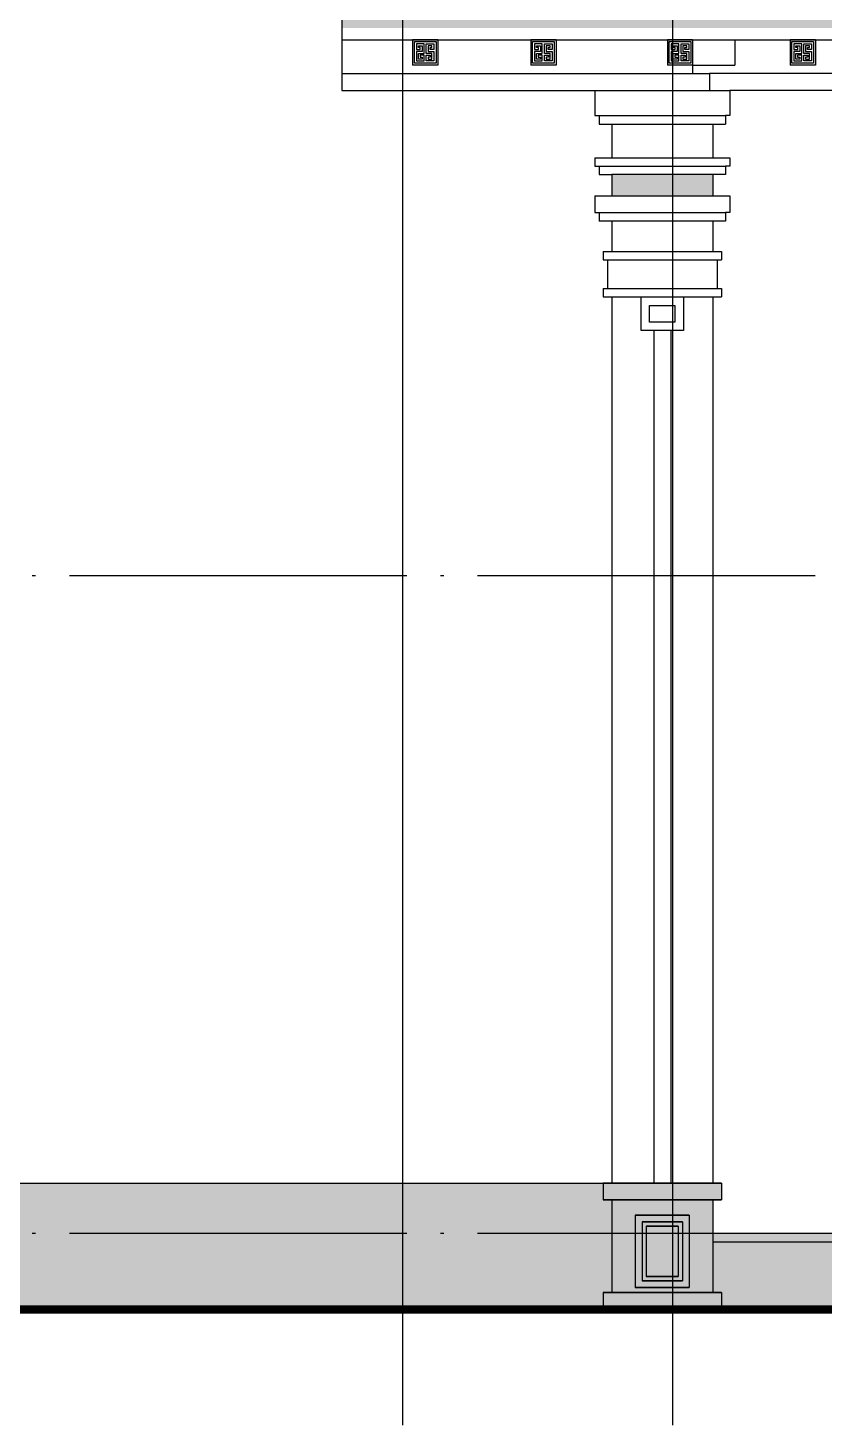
# Model space of a CAD drawing. Extents: x 44111 to 90315, y 4379 to 151689.
# Drawn here: x 69173 to 73891, y 47821 to 56106 of the extents above; entities that cross this region are included whole.
import ezdxf

# ---------------------------------------------------------------- set-up
doc = ezdxf.new("R2010")
doc.units = 0
doc.header["$LTSCALE"] = 1000
doc.header["$MEASUREMENT"] = 0
doc.linetypes.add('DOTE', pattern=[2.42, 2, -0.2, 0.02, -0.2])
for name, color, linetype in [('A-DETA-FINISH', 242, 'Continuous'), ('A-DOTE', 1, 'DOTE'), ('A-立面外墙材料填充', 8, 'Continuous'), ('A-立面看线', 50, 'Continuous'), ('DOTE', 1, 'Continuous'), ('J-LM-外墙材料分色', 249, 'Continuous'), ('J-LM-门窗洞', 35, 'Continuous')]:
    doc.layers.add(name, color=color, linetype=linetype)
pattern_1 = [(41.9872125, (-591259.077, 755447.22), (299.9999956, 225.0000049), [4.804866, -1004.216925]), (68.1985905, (-591330.505, 755439.72), (149.9999999, 450.0000002), [17.30946, -1194.35262]), (60.945396, (-591334.077, 755431.15), (149.99998994, 225.0000064), [7.35402, -1536.99045]), (90, (-591330.5, 755437.58), (150, -9e-15), [2.142857, -222.85713]), (71.565051, (-591260.505, 755442.936), (3e-07, 225.0000005), [4.51754, -469.824105]), (171.469234, (-591260.505, 755442.936), (-149.9999995, 1.4e-06), [7.222767, -1509.5583]), (79.215702, (-591270.505, 755429.007), (150.00000075, 900.0000004), [15.269685, -1588.04715]), (62.1329961, (-591383.3624, 755497.5784), (599.99999271, 1125.0000044), [35.147284, -7345.78245]), (0, (-591381.2, 755530.57), (0, 225), [0, -150]), (64.9831065, (-591284.077, 755571.507), (300.00000076, 674.99999954), [23.647065, -2459.2947]), (81.4391104, (-591226.2196, 755482.5784), (299.999999483, 2024.99998723), [33.588522, -7020.0009]), (82.8749836, (-591309.077, 755502.936), (149.99999099, 1125.00000113), [17.276266, -3610.7397]), (76.75948, (-591324.077, 755455.793), (150.00000146, 674.99999948), [37.42339, -3892.0326]), (0, (-591347.46, 755455.9), (0, 225), [0, -150]), (0, (-591345.05, 755453.5), (0, 225), [0, -150]), (0, (-591328.18, 755465.54), (0, 225), [0, -150]), (0, (-591333, 755492.03), (0, 225), [0, -150]), (59.0362434, (-591315.505, 755492.221), (149.99998805, 225.00000645), [12.494896, -2611.4334]), (0, (-591309.1, 755502.52), (0, 225), [0, -150]), (0, (-591328.18, 755494.44), (0, 225), [0, -150]), (0, (-591320.95, 755508.9), (0, 225), [0, -150]), (0, (-591328.18, 755487.21), (0, 225), [0, -150]), (50.194429, (-591241.22, 755471.864), (150.0000001, 225.0000001), [5.57875, -1165.9587]), (90, (-591241.22, 755465.44), (150, -9e-15), [6.42857, -218.57142]), (43.6677801, (-591249.077, 755457.936), (450.00000034, 449.99999912), [10.862076, -2270.1738]), (90, (-591249.08, 755455.8), (150, -9e-15), [2.142857, -222.85713]), (39.805571, (-591255.505, 755450.436), (299.99999284, 225.00000885), [8.368125, -1748.93805]), (0, (-591277.57, 755465.54), (0, 225), [0, -150]), (0, (-591240.9, 755472.33), (0, 225), [0, -150]), (0, (-591240.9, 755472.33), (0, 225), [0, -150]), (29.3577535, (-591237.648, 755476.15), (449.9999991, 225.0000013), [13.112542, -1363.704435]), (0, (-591241.41, 755487.21), (0, 225), [0, -150]), (146.309932, (-591284.077, 755571.507), (-300.00000184, 224.9999961), [15.452362, -1607.0457]), (8.1301023, (-591300.505, 755541.507), (1499.99998944, 224.99999867), [15.152287, -3166.8282]), (47.8624052, (-591334.077, 755537.221), (600.000000265, 674.999999374), [20.22829, -4227.71235]), (14.6208739, (-591366.934, 755528.65), (899.99999752, 225.00000939), [33.956755, -3531.5025]), (0, (-591354.7, 755542.6), (0, 225), [0, -150]), (18.4349488, (-591306.934, 755520.078), (600.00000006, 224.9999993), [6.77631, -1416.248625]), (16.699244, (-591300.505, 755522.22), (149.999997, 1.24e-05), [3.72868, -779.294295]), (101.093723, (-591296.934, 755523.293), (-300.00000262, 1574.99998526), [18.561123, -3879.2748]), (0, (-591316.13, 755532.98), (0, 225), [0, -150]), (0, (-591300.58, 755541.93), (0, 225), [0, -150]), (0, (-591320.95, 755516.12), (0, 225), [0, -150]), (0, (-591340.23, 755564.29), (0, 225), [0, -150]), (0, (-591347.46, 755554.65), (0, 225), [0, -150]), (44.1449026, (-591309.077, 755568.293), (450.00000077, 449.99999998), [16.92194, -3536.6853]), (54.5829447, (-591320.505, 755552.221), (150.00000042, 224.999999113), [19.720626, -4121.6106]), (0, (-591308.87, 755568.44), (0, 225), [0, -150]), (0, (-591330.6, 755557.06), (0, 225), [0, -150]), (0, (-591308.87, 755568.44), (0, 225), [0, -150]), (0, (-591320.48, 755551.87), (0, 225), [0, -150]), (75.0685828, (-591285.505, 755543.65), (150, 675.0000002), [5.544348, -1158.76875]), (90, (-591284.08, 755549), (150, -9e-15), [22.5, -202.5]), (50.194429, (-591257.648, 755643.293), (150.0000001, 225.0000001), [5.57875, -1165.9587]), (0, (-591299.26, 755595.6), (0, 225), [0, -150]), (0, (-591294.44, 755593.2), (0, 225), [0, -150]), (0, (-591313.72, 755598), (0, 225), [0, -150]), (0, (-591289.62, 755624.5), (0, 225), [0, -150]), (53.1301023, (-591274.077, 755611.15), (150.00000021, 224.99999986), [10.714286, -2239.28565]), (90, (-591274.08, 755592.94), (150, -9e-15), [18.214285, -206.78571]), (0, (-591274.05, 755593.3), (0, 225), [0, -150]), (23.1985905, (-591262.648, 755641.15), (450.0000003, 225.0000001), [5.43984, -1136.926125]), (66.037511, (-591264.077, 755637.936), (150, 449.9999997), [3.51745, -735.14688]), (66.037511, (-591265.505, 755634.72), (150, 449.9999997), [3.51745, -735.14688]), (81.8698976, (-591267.648, 755619.721), (150.00000065, 1125.00000011), [15.152287, -3166.8282]), (90, (-591254.08, 755647.58), (150, -9e-15), [5.357144, -219.642855]), (0, (-591270.55, 755655.08), (0, 225), [0, -150])]

msp = doc.modelspace()

# ---------------------------------------------------------------- hatches: boundary and pattern name
at = {"layer": 'J-LM-外墙材料分色'}
h = msp.add_hatch(dxfattribs=at)
h.set_pattern_fill('大理石', color=159, scale=50)
h.set_pattern_definition(pattern_1)
h.paths.add_polyline_path([(73232.4, 55236), (72992.4, 55236), (72992.4, 55111), (73232.4, 55111)])
h.paths.add_polyline_path([(72992.4, 55236), (72632.4, 55236), (72632.4, 55111), (72992.4, 55111)])
h.paths.add_polyline_path([(76119.8, 55161), (75792.4, 55161), (75792.4, 54986), (76119.8, 54986)])
h.paths.add_polyline_path([(75792.4, 55161), (75469.8, 55161), (75469.8, 54986), (75792.4, 54986)])
h.paths.add_polyline_path([(75792.4, 56306), (74092.4, 56306), (74092.4, 56106), (75792.4, 56106)])
h.paths.add_polyline_path([(76712.4, 56306), (75792.4, 56306), (75792.4, 56106), (76562.4, 56106), (76712.4, 56106)])
h.paths.add_polyline_path([(74092.4, 56306), (72992.4, 56306), (72992.4, 56106), (74092.4, 56106)])
h.paths.add_polyline_path([(72992.4, 56306), (71392.4, 56306), (71392.4, 56106), (72992.4, 56106)])
h.paths.add_polyline_path([(71392.4, 56306), (71032.4, 56306), (71032.4, 56106), (71392.4, 56106)])
h = msp.add_hatch(dxfattribs=at)
h.set_pattern_fill('大理石', color=159, scale=50)
h.set_pattern_definition(pattern_1)
h.paths.add_polyline_path([(59902.4, 48506), (59902.4, 48606), (59952.4, 48606), (59952.4, 49156), (59902.4, 49156), (59902.4, 49256), (73282.4, 49256), (73282.4, 49156), (73232.4, 49156), (73232.4, 48606), (73282.4, 48606), (73282.4, 48506), (59902.4, 48506)])
h = msp.add_hatch(dxfattribs=at)
h.set_pattern_fill('大理石', color=159, scale=50)
h.set_pattern_definition(pattern_1)
h.paths.add_polyline_path([(75792.4, 48906), (73232.4, 48906), (73232.4, 48606), (73282.4, 48606), (73282.4, 48506), (75792.4, 48506)])
h.paths.add_polyline_path([(77327.4, 48906), (75792.4, 48906), (75792.4, 48506), (77327.4, 48506)])
h.paths.add_polyline_path([(77377.4, 48956), (75792.4, 48956), (75792.4, 48906), (77377.4, 48906)])
h.paths.add_polyline_path([(75792.4, 48956), (73232.4, 48956), (73232.4, 48906), (75792.4, 48906)])

# ---------------------------------------------------------------- linework, layer by layer
at = {"layer": 'A-DETA-FINISH', "const_width": 0.1}
msp.add_lwpolyline([(59902.4, 48506), (59902.4, 48606), (59952.4, 48606), (59952.4, 49156), (59902.4, 49156), (59902.4, 49256), (73282.4, 49256), (73282.4, 49156), (73232.4, 49156), (73232.4, 48606), (73282.4, 48606), (73282.4, 48506), (59902.4, 48506)], close=True, dxfattribs=at)
at = {"layer": 'A-DOTE'}
for p, q in [((78677.9, 52856), (57444.3, 52856)), ((78677.9, 48956), (57444.3, 48956))]:
    msp.add_line(p, q, dxfattribs=at)
at = {"layer": 'A-立面外墙材料填充'}
for p, q in [((71452.4, 56036), (71452.4, 55886)), ((71452.4, 56036), (71452.4, 55886)), ((71602.4, 56036), (71452.4, 56036)), ((71463.7, 55897.3), (71463.7, 56024.8)), ((71463.7, 56024.8), (71591.2, 56024.8)), ((71463.7, 55897.3), (71463.7, 56024.8)), ((71475.7, 56012.2), (71475.7, 55978.2)), ((71521.3, 56012.2), (71475.7, 56012.2)), ((71521.3, 55955.4), (71521.3, 56012.2)), ((71521.3, 55955.4), (71521.3, 56012.2)), ((71533.3, 55955.4), (71533.3, 56012.2)), ((71533.3, 56012.2), (71578.8, 56012.2)), ((71533.3, 55955.4), (71533.3, 56012.2)), ((71578.8, 56012.2), (71578.8, 55978.2)), ((71591.2, 56024.8), (71591.2, 55897.3)), ((71591.2, 56024.8), (71591.2, 55897.3)), ((71602.4, 56037.3), (71602.4, 56036)), ((71602.4, 56036), (71602.4, 55886)), ((71602.4, 56036), (71602.4, 55886)), ((72152.4, 56036), (72152.4, 55886)), ((72152.4, 56036), (72152.4, 55886)), ((72302.4, 56036), (72152.4, 56036)), ((72163.7, 55897.3), (72163.7, 56024.8)), ((72163.7, 56024.8), (72291.2, 56024.8)), ((72163.7, 55897.3), (72163.7, 56024.8)), ((72175.7, 56012.2), (72175.7, 55978.2)), ((72221.3, 56012.2), (72175.7, 56012.2)), ((72221.3, 55955.4), (72221.3, 56012.2)), ((72221.3, 55955.4), (72221.3, 56012.2)), ((72233.3, 55955.4), (72233.3, 56012.2)), ((72233.3, 56012.2), (72278.8, 56012.2)), ((72233.3, 55955.4), (72233.3, 56012.2)), ((72278.8, 56012.2), (72278.8, 55978.2)), ((72291.2, 56024.8), (72291.2, 55897.3)), ((72291.2, 56024.8), (72291.2, 55897.3)), ((72302.4, 56037.3), (72302.4, 56036)), ((72302.4, 56036), (72302.4, 55886)), ((72302.4, 56036), (72302.4, 55886)), ((72962.4, 56036), (72962.4, 55886)), ((72962.4, 56036), (72962.4, 55886)), ((73112.4, 56036), (72962.4, 56036)), ((72973.7, 55897.3), (72973.7, 56024.8)), ((72973.7, 56024.8), (73101.2, 56024.8)), ((72973.7, 55897.3), (72973.7, 56024.8)), ((72985.7, 56012.2), (72985.7, 55978.2)), ((73031.3, 56012.2), (72985.7, 56012.2)), ((73031.3, 55955.4), (73031.3, 56012.2)), ((73031.3, 55955.4), (73031.3, 56012.2)), ((73043.3, 55955.4), (73043.3, 56012.2)), ((73043.3, 56012.2), (73088.8, 56012.2)), ((73043.3, 55955.4), (73043.3, 56012.2)), ((73088.8, 56012.2), (73088.8, 55978.2)), ((73101.2, 56024.8), (73101.2, 55897.3)), ((73101.2, 56024.8), (73101.2, 55897.3)), ((73112.4, 56037.3), (73112.4, 56036)), ((73112.4, 56036), (73112.4, 55886)), ((73112.4, 56036), (73112.4, 55886)), ((73689.8, 56036), (73689.8, 55886)), ((73689.8, 56036), (73689.8, 55886)), ((73839.8, 56036), (73689.8, 56036)), ((73701, 55897.3), (73701, 56024.8)), ((73701, 56024.8), (73828.5, 56024.8)), ((73701, 55897.3), (73701, 56024.8)), ((73713, 56012.2), (73713, 55978.2)), ((73758.6, 56012.2), (73713, 56012.2)), ((73758.6, 55955.4), (73758.6, 56012.2)), ((73758.6, 55955.4), (73758.6, 56012.2)), ((73770.6, 55955.4), (73770.6, 56012.2)), ((73770.6, 56012.2), (73816.2, 56012.2)), ((73770.6, 55955.4), (73770.6, 56012.2)), ((73816.2, 56012.2), (73816.2, 55978.2)), ((73828.5, 56024.8), (73828.5, 55897.3)), ((73828.5, 56024.8), (73828.5, 55897.3)), ((73839.8, 56037.3), (73839.8, 56036)), ((73839.8, 56036), (73839.8, 55886)), ((73839.8, 56036), (73839.8, 55886)), ((71475.7, 55978.2), (71498, 55978.2)), ((71475.7, 55966.9), (71475.7, 55910)), ((71510, 55966.9), (71475.7, 55966.9)), ((71475.7, 55966.9), (71475.7, 55910)), ((71510, 55966.9), (71475.7, 55966.9)), ((71487.2, 55990.1), (71487.2, 56000.9)), ((71487.2, 56000.9), (71510, 56000.9)), ((71498, 55990.1), (71487.2, 55990.1)), ((71487.2, 55955.4), (71521.3, 55955.4)), ((71487.2, 55921.4), (71487.2, 55955.4)), ((71487.2, 55955.4), (71521.3, 55955.4)), ((71487.2, 55921.4), (71487.2, 55955.4)), ((71497.3, 55944.1), (71497.3, 55932.9)), ((71521.3, 55944.1), (71497.3, 55944.1)), ((71497.3, 55944.1), (71497.3, 55932.9)), ((71521.3, 55944.1), (71497.3, 55944.1)), ((71497.3, 55932.9), (71510, 55932.9)), ((71497.3, 55932.9), (71510, 55932.9)), ((71498, 55978.2), (71498, 55990.1)), ((71510, 56000.9), (71510, 55966.9)), ((71510, 56000.9), (71510, 55966.9)), ((71510, 55932.9), (71510, 55921.4)), ((71510, 55932.9), (71510, 55921.4)), ((71521.3, 55910), (71521.3, 55944.1)), ((71521.3, 55910), (71521.3, 55944.1)), ((71567.3, 55955.4), (71533.3, 55955.4)), ((71567.3, 55955.4), (71533.3, 55955.4)), ((71533.3, 55910), (71533.3, 55944.1)), ((71533.3, 55944.1), (71557.2, 55944.1)), ((71533.3, 55910), (71533.3, 55944.1)), ((71533.3, 55944.1), (71557.2, 55944.1)), ((71544.6, 56000.9), (71544.6, 55966.9)), ((71567.3, 56000.9), (71544.6, 56000.9)), ((71544.6, 56000.9), (71544.6, 55966.9)), ((71544.6, 55966.9), (71578.8, 55966.9)), ((71544.6, 55966.9), (71578.8, 55966.9)), ((71557.2, 55932.9), (71544.6, 55932.9)), ((71544.6, 55932.9), (71544.6, 55921.4)), ((71557.2, 55932.9), (71544.6, 55932.9)), ((71544.6, 55932.9), (71544.6, 55921.4)), ((71556.5, 55990.1), (71567.3, 55990.1)), ((71556.5, 55978.2), (71556.5, 55990.1)), ((71578.8, 55978.2), (71556.5, 55978.2)), ((71557.2, 55944.1), (71557.2, 55932.9)), ((71557.2, 55944.1), (71557.2, 55932.9)), ((71567.3, 55990.1), (71567.3, 56000.9)), ((71567.3, 55921.4), (71567.3, 55955.4)), ((71567.3, 55921.4), (71567.3, 55955.4)), ((71578.8, 55966.9), (71578.8, 55910)), ((71578.8, 55966.9), (71578.8, 55910)), ((72175.7, 55978.2), (72198, 55978.2)), ((72175.7, 55966.9), (72175.7, 55910)), ((72210, 55966.9), (72175.7, 55966.9)), ((72175.7, 55966.9), (72175.7, 55910)), ((72210, 55966.9), (72175.7, 55966.9)), ((72187.2, 55990.1), (72187.2, 56000.9)), ((72187.2, 56000.9), (72210, 56000.9)), ((72198, 55990.1), (72187.2, 55990.1)), ((72187.2, 55955.4), (72221.3, 55955.4)), ((72187.2, 55921.4), (72187.2, 55955.4)), ((72187.2, 55955.4), (72221.3, 55955.4)), ((72187.2, 55921.4), (72187.2, 55955.4)), ((72197.3, 55944.1), (72197.3, 55932.9)), ((72221.3, 55944.1), (72197.3, 55944.1)), ((72197.3, 55944.1), (72197.3, 55932.9)), ((72221.3, 55944.1), (72197.3, 55944.1)), ((72197.3, 55932.9), (72210, 55932.9)), ((72197.3, 55932.9), (72210, 55932.9)), ((72198, 55978.2), (72198, 55990.1)), ((72210, 56000.9), (72210, 55966.9)), ((72210, 56000.9), (72210, 55966.9)), ((72210, 55932.9), (72210, 55921.4)), ((72210, 55932.9), (72210, 55921.4)), ((72221.3, 55910), (72221.3, 55944.1)), ((72221.3, 55910), (72221.3, 55944.1)), ((72267.3, 55955.4), (72233.3, 55955.4)), ((72267.3, 55955.4), (72233.3, 55955.4)), ((72233.3, 55910), (72233.3, 55944.1)), ((72233.3, 55944.1), (72257.2, 55944.1)), ((72233.3, 55910), (72233.3, 55944.1)), ((72233.3, 55944.1), (72257.2, 55944.1)), ((72244.6, 56000.9), (72244.6, 55966.9)), ((72267.3, 56000.9), (72244.6, 56000.9)), ((72244.6, 56000.9), (72244.6, 55966.9)), ((72244.6, 55966.9), (72278.8, 55966.9)), ((72244.6, 55966.9), (72278.8, 55966.9)), ((72257.2, 55932.9), (72244.6, 55932.9)), ((72244.6, 55932.9), (72244.6, 55921.4)), ((72257.2, 55932.9), (72244.6, 55932.9)), ((72244.6, 55932.9), (72244.6, 55921.4)), ((72256.5, 55990.1), (72267.3, 55990.1)), ((72256.5, 55978.2), (72256.5, 55990.1)), ((72278.8, 55978.2), (72256.5, 55978.2)), ((72257.2, 55944.1), (72257.2, 55932.9)), ((72257.2, 55944.1), (72257.2, 55932.9)), ((72267.3, 55990.1), (72267.3, 56000.9)), ((72267.3, 55921.4), (72267.3, 55955.4)), ((72267.3, 55921.4), (72267.3, 55955.4)), ((72278.8, 55966.9), (72278.8, 55910)), ((72278.8, 55966.9), (72278.8, 55910)), ((72985.7, 55978.2), (73008, 55978.2)), ((72985.7, 55966.9), (72985.7, 55910)), ((73020, 55966.9), (72985.7, 55966.9)), ((72985.7, 55966.9), (72985.7, 55910)), ((73020, 55966.9), (72985.7, 55966.9)), ((72997.2, 55990.1), (72997.2, 56000.9)), ((72997.2, 56000.9), (73020, 56000.9)), ((73008, 55990.1), (72997.2, 55990.1)), ((72997.2, 55955.4), (73031.3, 55955.4)), ((72997.2, 55921.4), (72997.2, 55955.4)), ((72997.2, 55955.4), (73031.3, 55955.4)), ((72997.2, 55921.4), (72997.2, 55955.4)), ((73007.3, 55944.1), (73007.3, 55932.9)), ((73031.3, 55944.1), (73007.3, 55944.1)), ((73007.3, 55944.1), (73007.3, 55932.9)), ((73031.3, 55944.1), (73007.3, 55944.1)), ((73007.3, 55932.9), (73020, 55932.9)), ((73007.3, 55932.9), (73020, 55932.9)), ((73008, 55978.2), (73008, 55990.1)), ((73020, 56000.9), (73020, 55966.9)), ((73020, 56000.9), (73020, 55966.9)), ((73020, 55932.9), (73020, 55921.4)), ((73020, 55932.9), (73020, 55921.4)), ((73031.3, 55910), (73031.3, 55944.1)), ((73031.3, 55910), (73031.3, 55944.1)), ((73077.3, 55955.4), (73043.3, 55955.4)), ((73077.3, 55955.4), (73043.3, 55955.4)), ((73043.3, 55910), (73043.3, 55944.1)), ((73043.3, 55944.1), (73067.2, 55944.1)), ((73043.3, 55910), (73043.3, 55944.1)), ((73043.3, 55944.1), (73067.2, 55944.1)), ((73054.6, 56000.9), (73054.6, 55966.9)), ((73077.3, 56000.9), (73054.6, 56000.9)), ((73054.6, 56000.9), (73054.6, 55966.9)), ((73054.6, 55966.9), (73088.8, 55966.9)), ((73054.6, 55966.9), (73088.8, 55966.9)), ((73067.2, 55932.9), (73054.6, 55932.9)), ((73054.6, 55932.9), (73054.6, 55921.4)), ((73067.2, 55932.9), (73054.6, 55932.9)), ((73054.6, 55932.9), (73054.6, 55921.4)), ((73066.5, 55990.1), (73077.3, 55990.1)), ((73066.5, 55978.2), (73066.5, 55990.1)), ((73088.8, 55978.2), (73066.5, 55978.2)), ((73067.2, 55944.1), (73067.2, 55932.9)), ((73067.2, 55944.1), (73067.2, 55932.9)), ((73077.3, 55990.1), (73077.3, 56000.9)), ((73077.3, 55921.4), (73077.3, 55955.4)), ((73077.3, 55921.4), (73077.3, 55955.4)), ((73088.8, 55966.9), (73088.8, 55910)), ((73088.8, 55966.9), (73088.8, 55910)), ((73713, 55978.2), (73735.3, 55978.2)), ((73713, 55966.9), (73713, 55910)), ((73747.3, 55966.9), (73713, 55966.9)), ((73713, 55966.9), (73713, 55910)), ((73747.3, 55966.9), (73713, 55966.9)), ((73724.5, 55990.1), (73724.5, 56000.9)), ((73724.5, 56000.9), (73747.3, 56000.9)), ((73735.3, 55990.1), (73724.5, 55990.1)), ((73724.5, 55955.4), (73758.6, 55955.4)), ((73724.5, 55921.4), (73724.5, 55955.4)), ((73724.5, 55955.4), (73758.6, 55955.4)), ((73724.5, 55921.4), (73724.5, 55955.4)), ((73734.6, 55944.1), (73734.6, 55932.9)), ((73758.6, 55944.1), (73734.6, 55944.1)), ((73734.6, 55944.1), (73734.6, 55932.9)), ((73758.6, 55944.1), (73734.6, 55944.1)), ((73734.6, 55932.9), (73747.3, 55932.9)), ((73734.6, 55932.9), (73747.3, 55932.9)), ((73735.3, 55978.2), (73735.3, 55990.1)), ((73747.3, 56000.9), (73747.3, 55966.9)), ((73747.3, 56000.9), (73747.3, 55966.9)), ((73747.3, 55932.9), (73747.3, 55921.4)), ((73747.3, 55932.9), (73747.3, 55921.4)), ((73758.6, 55910), (73758.6, 55944.1)), ((73758.6, 55910), (73758.6, 55944.1)), ((73804.7, 55955.4), (73770.6, 55955.4)), ((73804.7, 55955.4), (73770.6, 55955.4)), ((73770.6, 55910), (73770.6, 55944.1)), ((73770.6, 55944.1), (73794.6, 55944.1)), ((73770.6, 55910), (73770.6, 55944.1)), ((73770.6, 55944.1), (73794.6, 55944.1)), ((73781.9, 56000.9), (73781.9, 55966.9)), ((73804.7, 56000.9), (73781.9, 56000.9)), ((73781.9, 56000.9), (73781.9, 55966.9)), ((73781.9, 55966.9), (73816.2, 55966.9)), ((73781.9, 55966.9), (73816.2, 55966.9)), ((73794.6, 55932.9), (73781.9, 55932.9)), ((73781.9, 55932.9), (73781.9, 55921.4)), ((73794.6, 55932.9), (73781.9, 55932.9)), ((73781.9, 55932.9), (73781.9, 55921.4)), ((73793.9, 55990.1), (73804.7, 55990.1)), ((73793.9, 55978.2), (73793.9, 55990.1)), ((73816.2, 55978.2), (73793.9, 55978.2)), ((73794.6, 55944.1), (73794.6, 55932.9)), ((73794.6, 55944.1), (73794.6, 55932.9)), ((73804.7, 55990.1), (73804.7, 56000.9)), ((73804.7, 55921.4), (73804.7, 55955.4)), ((73804.7, 55921.4), (73804.7, 55955.4)), ((73816.2, 55966.9), (73816.2, 55910)), ((73816.2, 55966.9), (73816.2, 55910)), ((71602.4, 55886), (71452.4, 55886)), ((71602.4, 55886), (71452.4, 55886)), ((71591.2, 55897.3), (71463.7, 55897.3)), ((71591.2, 55897.3), (71463.7, 55897.3)), ((71475.7, 55910), (71521.3, 55910)), ((71475.7, 55910), (71521.3, 55910)), ((71510, 55921.4), (71487.2, 55921.4)), ((71510, 55921.4), (71487.2, 55921.4)), ((71578.8, 55910), (71533.3, 55910)), ((71578.8, 55910), (71533.3, 55910)), ((71544.6, 55921.4), (71567.3, 55921.4)), ((71544.6, 55921.4), (71567.3, 55921.4)), ((72302.4, 55886), (72152.4, 55886)), ((72302.4, 55886), (72152.4, 55886)), ((72291.2, 55897.3), (72163.7, 55897.3)), ((72291.2, 55897.3), (72163.7, 55897.3)), ((72175.7, 55910), (72221.3, 55910)), ((72175.7, 55910), (72221.3, 55910)), ((72210, 55921.4), (72187.2, 55921.4)), ((72210, 55921.4), (72187.2, 55921.4)), ((72278.8, 55910), (72233.3, 55910)), ((72278.8, 55910), (72233.3, 55910)), ((72244.6, 55921.4), (72267.3, 55921.4)), ((72244.6, 55921.4), (72267.3, 55921.4)), ((73112.4, 55886), (72962.4, 55886)), ((73112.4, 55886), (72962.4, 55886)), ((73101.2, 55897.3), (72973.7, 55897.3)), ((73101.2, 55897.3), (72973.7, 55897.3)), ((72985.7, 55910), (73031.3, 55910)), ((72985.7, 55910), (73031.3, 55910)), ((73020, 55921.4), (72997.2, 55921.4)), ((73020, 55921.4), (72997.2, 55921.4)), ((73088.8, 55910), (73043.3, 55910)), ((73088.8, 55910), (73043.3, 55910)), ((73054.6, 55921.4), (73077.3, 55921.4)), ((73054.6, 55921.4), (73077.3, 55921.4)), ((73839.8, 55886), (73689.8, 55886)), ((73839.8, 55886), (73689.8, 55886)), ((73828.5, 55897.3), (73701, 55897.3)), ((73828.5, 55897.3), (73701, 55897.3)), ((73713, 55910), (73758.6, 55910)), ((73713, 55910), (73758.6, 55910)), ((73747.3, 55921.4), (73724.5, 55921.4)), ((73747.3, 55921.4), (73724.5, 55921.4)), ((73816.2, 55910), (73770.6, 55910)), ((73816.2, 55910), (73770.6, 55910)), ((73781.9, 55921.4), (73804.7, 55921.4)), ((73781.9, 55921.4), (73804.7, 55921.4))]:
    msp.add_line(p, q, dxfattribs=at)
at = {"layer": 'A-立面看线'}
for p, q in [((71032.4, 58431), (71032.4, 55736)), ((71032.4, 56036), (73942.4, 56036)), ((72522.4, 56036), (73072.4, 56036)), ((73362.4, 56036), (73362.4, 55886)), ((73112.4, 55886), (73362.4, 55886)), ((73112.4, 55886), (73112.4, 55836)), ((71032.4, 55836), (73212.4, 55836)), ((73212.4, 55836), (73212.4, 55736)), ((71032.4, 55736), (73332.4, 55736)), ((71032.4, 55736), (72922.4, 55736)), ((72532.4, 55736), (72532.4, 55586)), ((72922.4, 55736), (72922.4, 55736)), ((73332.4, 55736), (73332.4, 55586)), ((72532.4, 55586), (72557.4, 55586)), ((72557.4, 55586), (72557.4, 55536)), ((72557.4, 55586), (73307.4, 55586)), ((72557.4, 55536), (72632.4, 55536)), ((72632.4, 55536), (72632.4, 55336)), ((72632.4, 55536), (73307.4, 55536)), ((73232.4, 55536), (73232.4, 55336)), ((73332.4, 55586), (73307.4, 55586)), ((73307.4, 55586), (73307.4, 55536)), ((72532.4, 55336), (72532.4, 55286)), ((72532.4, 55336), (73332.4, 55336)), ((72532.4, 55286), (72557.4, 55286)), ((72557.4, 55286), (72557.4, 55236)), ((72557.4, 55286), (73307.4, 55286)), ((73332.4, 55286), (73307.4, 55286)), ((73307.4, 55286), (73307.4, 55236)), ((73332.4, 55336), (73332.4, 55286)), ((72557.4, 55236), (72632.4, 55236)), ((72632.4, 55236), (72632.4, 55111)), ((73307.4, 55236), (72632.4, 55236)), ((73232.4, 55236), (73232.4, 55111)), ((72532.4, 55111), (72532.4, 55011)), ((72532.4, 55111), (73332.4, 55111)), ((73332.4, 55111), (73332.4, 55011)), ((72532.4, 55011), (72557.4, 55011)), ((72557.4, 55011), (72557.4, 54961)), ((72557.4, 55011), (73307.4, 55011)), ((73307.4, 54961), (72557.4, 54961)), ((72632.4, 54961), (72632.4, 54781)), ((73232.4, 54961), (73232.4, 54781)), ((73332.4, 55011), (73307.4, 55011)), ((73307.4, 55011), (73307.4, 54961)), ((72582.4, 54781), (72582.4, 54731)), ((72582.4, 54781), (73282.4, 54781)), ((73282.4, 54781), (73282.4, 54731)), ((72582.4, 54731), (73282.4, 54731)), ((72607.4, 54731), (72607.4, 54561)), ((73257.4, 54731), (73257.4, 54561)), ((72582.4, 54561), (73282.4, 54561)), ((72582.4, 54561), (72582.4, 54511)), ((73282.4, 54561), (73282.4, 54511)), ((72582.4, 54511), (73282.4, 54511)), ((72632.4, 54511), (72632.4, 49256)), ((72807.4, 54311), (72807.4, 54511)), ((72857.4, 54461), (73007.4, 54461)), ((72857.4, 54361), (72857.4, 54461)), ((73007.4, 54461), (73007.4, 54361)), ((73057.4, 54511), (73057.4, 54311)), ((73232.4, 54511), (73232.4, 49256)), ((73007.4, 54361), (72857.4, 54361)), ((73057.4, 54311), (72807.4, 54311)), ((72882.4, 54311), (72882.4, 49256)), ((72982.4, 54311), (72982.4, 49256)), ((60602.4, 49256), (72582.4, 49254.8)), ((72582.4, 49256), (72582.4, 49156)), ((73282.4, 49256), (72582.4, 49256)), ((72582.4, 49256), (72582.4, 49156)), ((72582.4, 49256), (73282.4, 49256)), ((73282.4, 49256), (73282.4, 49156)), ((73282.4, 49256), (73282.4, 49156)), ((73282.4, 49156), (72582.4, 49156)), ((72582.4, 49156), (73282.4, 49156)), ((72632.4, 49156), (72632.4, 48606)), ((72632.4, 49156), (72632.4, 48606)), ((73232.4, 49156), (73232.4, 48606)), ((73232.4, 49156), (73232.4, 48606)), ((72772.4, 49066), (72772.4, 48636)), ((73092.4, 49066), (72772.4, 49066)), ((72772.4, 49066), (72772.4, 48636)), ((72772.4, 49066), (73092.4, 49066)), ((73092.4, 49066), (73092.4, 48636)), ((73092.4, 49066), (73092.4, 48636)), ((72812.4, 49026), (72812.4, 48676)), ((73052.4, 49026), (72812.4, 49026)), ((72812.4, 49026), (72812.4, 48676)), ((72812.4, 49026), (73052.4, 49026)), ((72837.4, 49001), (72837.4, 48701)), ((73027.4, 49001), (72837.4, 49001)), ((72837.4, 49001), (72837.4, 48701)), ((72837.4, 49001), (73027.4, 49001)), ((73027.4, 49001), (73027.4, 48701)), ((73027.4, 49001), (73027.4, 48701)), ((73052.4, 49026), (73052.4, 48676)), ((73052.4, 49026), (73052.4, 48676)), ((73092.4, 48636), (72772.4, 48636)), ((72772.4, 48636), (73092.4, 48636)), ((73052.4, 48676), (72812.4, 48676)), ((72812.4, 48676), (73052.4, 48676)), ((73027.4, 48701), (72837.4, 48701)), ((72837.4, 48701), (73027.4, 48701)), ((72582.4, 48606), (72582.4, 48506)), ((73282.4, 48606), (72582.4, 48606)), ((72582.4, 48606), (72582.4, 48506)), ((72582.4, 48606), (73282.4, 48606)), ((73282.4, 48606), (73282.4, 48506)), ((73282.4, 48606), (73282.4, 48506)), ((73282.4, 48506), (72582.4, 48506)), ((72582.4, 48506), (73282.4, 48506))]:
    msp.add_line(p, q, dxfattribs=at)
at = {"layer": 'A-立面看线', "const_width": 50}
msp.add_lwpolyline([(78188.3, 48506), (58254.9, 48506)], dxfattribs=at)
at = {"layer": 'DOTE'}
for p, q in [((72992.4, 63084.3), (72992.4, 47820.6)), ((71392.4, 59956), (71392.4, 47820.6))]:
    msp.add_line(p, q, dxfattribs=at)
at = {"layer": 'J-LM-门窗洞'}
for p, q in [((76012.4, 55836), (73212.4, 55836)), ((76012.4, 55736), (73332.4, 55736)), ((77377.4, 48956), (73232.4, 48956)), ((77377.4, 48906), (73232.4, 48906))]:
    msp.add_line(p, q, dxfattribs=at)

doc.saveas('drawing.dxf')
